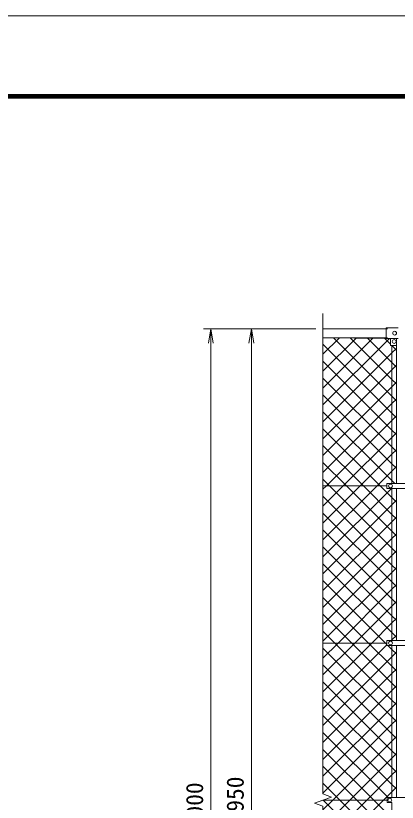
# Model space of a CAD drawing. Units: millimetres, scale not verified. Extents: x -6300 to 6300, y -4455 to 4455.
# Drawn here: x -534 to 1064, y 1160 to 4455 of the extents above; entities that cross this region are included whole.
import ezdxf
from ezdxf.enums import TextEntityAlignment as Align

# ---------------------------------------------------------------- set-up
doc = ezdxf.new("R2010")
doc.units = ezdxf.units.MM
doc.header["$LTSCALE"] = 30
for name, color, linetype, lineweight in [('0-1_D-TTL', 7, 'Continuous', 9), ('0-4_D-STR1', 1, 'Continuous', 18), ('0-5_D-STR3', 3, 'Continuous', 13), ('0-6_D-STR-DIM', 7, 'Continuous', 9), ('0-7_0', 7, 'Continuous', 9), ('0-B_D-STR2', 7, 'Continuous', 9)]:
    doc.layers.add(name, color=color, linetype=linetype, lineweight=lineweight)
doc.styles.add('ＭＳ ゴシック', font='')
doc.styles.get('ＭＳ ゴシック').set_extended_font_data('MS Gothic')

# ---------------------------------------------------------------- blocks, each defined once
blk = doc.blocks.new('_Open')
at = {"layer": '0-7_0'}
blk.add_line((-30, 5), (0, 0), dxfattribs=at)
blk.add_lwpolyline([(-30, -5), (0, 0), (-30, 0)], dxfattribs=at)

msp = doc.modelspace()

# ---------------------------------------------------------------- linework, layer by layer
at = {"layer": '0-1_D-TTL', "color": 2, "lineweight": 18}
msp.add_lwpolyline([(-6300, 4455), (6300, 4455), (6300, -4455), (-6300, -4455)], close=True, dxfattribs=at)
at = {"layer": '0-1_D-TTL'}
for points in [[(-5895, 4125), (5895, 4125), (5895, -4125), (-5895, -4125)], [(-5891.25, 4121.25), (5891.25, 4121.25), (5891.25, -4121.25), (-5891.25, -4121.25)], [(-5887.5, 4117.5), (5887.5, 4117.5), (5887.5, -4117.5), (-5887.5, -4117.5)], [(-5883.75, 4113.75), (5883.75, 4113.75), (5883.75, -4113.75), (-5883.75, -4113.75)], [(-5880, 4110), (5880, 4110), (5880, -4110), (-5880, -4110)]]:
    msp.add_lwpolyline(points, close=True, dxfattribs=at)
at = {"layer": '0-4_D-STR1'}
for p, q in [((1022.66, 3143.84), (752.66, 3143.84)), ((1022.66, 3105.84), (752.66, 3105.84))]:
    msp.add_line(p, q, dxfattribs=at)
at = {"layer": '0-5_D-STR3'}
for p, q in [((1017.66, 3146.84), (1066.88, 3146.84)), ((1017.66, 3102.84), (1017.66, 3146.84)), ((1017.66, 3102.84), (1067.86, 3102.84)), ((1035.66, 3102.84), (1035.66, 3073.84)), ((1060.66, 3102.84), (1060.66, 3073.84)), ((1059.66, 3072.84), (1036.66, 3072.84)), ((1041.16, 3072.84), (1041.16, 2495.14)), ((1060.16, 3072.97), (1060.16, 2495.14)), ((1020.16, 2484.84), (752.66, 2484.84)), ((1020.16, 2495.14), (1185.16, 2495.14)), ((1020.16, 2495.14), (1020.16, 2474.54)), ((1020.16, 2474.54), (1185.16, 2474.54)), ((1041.16, 2474.54), (1041.16, 1837.14)), ((1060.16, 2474.54), (1060.16, 1837.14)), ((1020.16, 1826.84), (752.66, 1826.84)), ((1020.16, 1837.14), (1185.16, 1837.14)), ((1020.16, 1837.14), (1020.16, 1816.54)), ((1020.16, 1816.54), (1185.16, 1816.54)), ((1041.16, 1816.54), (1041.16, 1179.14)), ((1060.16, 1816.54), (1060.16, 1179.14)), ((1020.16, 1168.84), (752.66, 1168.84)), ((1020.66, 1179.34), (1020.66, 1158.34)), ((1135.46, 1179.34), (1020.66, 1179.34))]:
    msp.add_line(p, q, dxfattribs=at)
for centre in [(1052.66, 3124.84), (1050.66, 3089.84), (1035.16, 2484.84), (1035.16, 1826.84), (1032.66, 1168.84)]:
    msp.add_circle(centre, 8, dxfattribs=at)
for centre, start, end in [((1036.66, 3073.84), 180, 270), ((1059.66, 3073.84), 270, 0)]:
    msp.add_arc(centre, 1, start, end, dxfattribs=at)
at = {"layer": '0-6_D-STR-DIM'}
for p, q in [((752.66, 1194.49), (752.66, 3206.84)), ((722.66, 3143.84), (252.66, 3143.84)), ((722.66, 3143.84), (422.66, 3143.84)), ((282.66, -796.16), (282.66, 3083.84)), ((452.66, -746.16), (452.66, 3083.84)), ((787.89, 1181.66), (752.66, 1194.49)), ((717.42, 1156.01), (787.89, 1181.66))]:
    msp.add_line(p, q, dxfattribs=at)
at = {"layer": '0-B_D-STR2'}
for p, q in [((752.66, 3036.51), (821.2, 3105.06)), ((752.66, 2965.8), (891.12, 3104.27)), ((752.66, 2895.09), (961.04, 3103.48)), ((752.66, 2824.38), (1031.11, 3102.84)), ((1041.16, 2860.67), (796.49, 3105.34)), ((1041.16, 2931.39), (868.01, 3104.53)), ((1041.16, 3002.1), (939.53, 3103.72)), ((1035.66, 3078.31), (1011.05, 3102.91)), ((1041.16, 2789.96), (752.66, 3078.46)), ((752.66, 2753.67), (1041.16, 3042.17)), ((1041.16, 3042.17), (1060.16, 3061.17)), ((1041.16, 2719.25), (752.66, 3007.75)), ((1060.16, 2983.1), (1041.16, 3002.1)), ((752.66, 2682.96), (1041.16, 2971.46)), ((1041.16, 2971.46), (1060.16, 2990.46)), ((1041.16, 2648.54), (752.66, 2937.04)), ((752.66, 2612.25), (1041.16, 2900.75)), ((1060.16, 2912.39), (1041.16, 2931.39)), ((1041.16, 2900.75), (1060.16, 2919.75)), ((1041.16, 2577.83), (752.66, 2866.33)), ((1060.16, 2841.67), (1041.16, 2860.67)), ((1041.16, 2830.04), (1060.16, 2849.04)), ((752.66, 2541.54), (1041.16, 2830.04)), ((1060.16, 2770.96), (1041.16, 2789.96)), ((1041.16, 2759.33), (1060.16, 2778.33)), ((766.67, 2484.84), (1041.16, 2759.33)), ((992.73, 2484.84), (752.66, 2724.91)), ((1060.16, 2700.25), (1041.16, 2719.25)), ((1041.16, 2688.62), (1060.16, 2707.62)), ((837.38, 2484.84), (1041.16, 2688.62)), ((922.02, 2484.84), (752.66, 2654.2)), ((1060.16, 2629.54), (1041.16, 2648.54)), ((1041.16, 2617.91), (1060.16, 2636.91)), ((908.09, 2484.84), (1041.16, 2617.91)), ((851.31, 2484.84), (752.66, 2583.49)), ((1060.16, 2558.83), (1041.16, 2577.83)), ((978.8, 2484.84), (1041.16, 2547.2)), ((1041.16, 2547.2), (1060.16, 2566.2)), ((780.6, 2484.84), (752.66, 2512.78)), ((752.66, 2470.83), (766.67, 2484.84)), ((752.66, 2400.12), (837.38, 2484.84)), ((752.66, 2329.41), (908.09, 2484.84)), ((752.66, 2258.7), (978.8, 2484.84)), ((752.66, 2187.99), (1039.21, 2474.54)), ((1041.16, 2224.28), (780.6, 2484.84)), ((1041.16, 2294.99), (851.31, 2484.84)), ((1041.16, 2365.7), (922.02, 2484.84)), ((1041.16, 2436.41), (992.73, 2484.84)), ((1059.81, 2495.14), (1060.16, 2495.49)), ((1041.16, 2153.57), (752.66, 2442.07)), ((752.66, 2117.28), (1041.16, 2405.78)), ((1060.16, 2417.41), (1041.16, 2436.41)), ((1041.16, 2405.78), (1060.16, 2424.78)), ((1041.16, 2082.86), (752.66, 2371.36)), ((1060.16, 2346.7), (1041.16, 2365.7)), ((1041.16, 2335.06), (1060.16, 2354.06)), ((752.66, 2046.56), (1041.16, 2335.06)), ((1041.16, 2012.15), (752.66, 2300.65)), ((1060.16, 2275.99), (1041.16, 2294.99)), ((1041.16, 2264.35), (1060.16, 2283.35)), ((752.66, 1975.85), (1041.16, 2264.35)), ((1041.16, 1941.44), (752.66, 2229.94)), ((1060.16, 2205.28), (1041.16, 2224.28)), ((1041.16, 2193.64), (1060.16, 2212.64)), ((752.66, 1905.14), (1041.16, 2193.64)), ((1041.16, 1870.73), (752.66, 2159.23)), ((1060.16, 2134.57), (1041.16, 2153.57)), ((752.66, 1834.43), (1041.16, 2122.93)), ((1041.16, 2122.93), (1060.16, 2141.93)), ((1060.16, 2063.86), (1041.16, 2082.86)), ((815.77, 1826.84), (1041.16, 2052.22)), ((1041.16, 2052.22), (1060.16, 2071.22)), ((943.62, 1826.84), (752.66, 2017.8)), ((1060.16, 1993.15), (1041.16, 2012.15)), ((886.48, 1826.84), (1041.16, 1981.51)), ((1041.16, 1981.51), (1060.16, 2000.51)), ((872.91, 1826.84), (752.66, 1947.09)), ((1060.16, 1922.44), (1041.16, 1941.44)), ((1041.16, 1910.8), (1060.16, 1929.8)), ((957.19, 1826.84), (1041.16, 1910.8)), ((802.2, 1826.84), (752.66, 1876.38)), ((1060.16, 1851.73), (1041.16, 1870.73)), ((752.66, 1763.72), (815.77, 1826.84)), ((752.66, 1693.01), (886.48, 1826.84)), ((752.66, 1622.3), (957.19, 1826.84)), ((752.66, 1551.59), (1020.16, 1819.09)), ((1041.16, 1587.88), (802.2, 1826.84)), ((1041.16, 1658.59), (872.91, 1826.84)), ((1041.16, 1729.3), (943.62, 1826.84)), ((1041.16, 1517.17), (752.66, 1805.67)), ((1041.16, 1769.38), (1060.16, 1788.38)), ((752.66, 1480.88), (1041.16, 1769.38)), ((1041.16, 1446.46), (752.66, 1734.96)), ((1060.16, 1710.3), (1041.16, 1729.3)), ((1041.16, 1698.67), (1060.16, 1717.67)), ((752.66, 1410.17), (1041.16, 1698.67)), ((1041.16, 1375.75), (752.66, 1664.25)), ((1060.16, 1639.59), (1041.16, 1658.59)), ((752.66, 1339.46), (1041.16, 1627.96)), ((1041.16, 1627.96), (1060.16, 1646.96)), ((1041.16, 1305.04), (752.66, 1593.54)), ((1060.16, 1568.88), (1041.16, 1587.88)), ((752.66, 1268.75), (1041.16, 1557.25)), ((1041.16, 1557.25), (1060.16, 1576.25)), ((1041.16, 1234.33), (752.66, 1522.83)), ((1060.16, 1498.17), (1041.16, 1517.17)), ((752.66, 1198.04), (1041.16, 1486.54)), ((1041.16, 1486.54), (1060.16, 1505.54)), ((1025.44, 1179.34), (752.66, 1452.12)), ((1060.16, 1427.46), (1041.16, 1446.46)), ((1041.16, 1415.83), (1060.16, 1434.83)), ((794.17, 1168.84), (1041.16, 1415.83)), ((965.22, 1168.84), (752.66, 1381.41)), ((1060.16, 1356.75), (1041.16, 1375.75)), ((1041.16, 1345.12), (1060.16, 1364.12)), ((864.88, 1168.84), (1041.16, 1345.12)), ((894.51, 1168.84), (752.66, 1310.7)), ((1060.16, 1286.04), (1041.16, 1305.04)), ((1041.16, 1274.4), (1060.16, 1293.4)), ((935.59, 1168.84), (1041.16, 1274.4)), ((823.8, 1168.84), (752.66, 1239.99)), ((1060.16, 1215.33), (1041.16, 1234.33)), ((1041.16, 1203.69), (1060.16, 1222.69)), ((1006.3, 1168.84), (1041.16, 1203.69)), ((752.66, 1127.33), (794.17, 1168.84)), ((752.66, 1056.62), (864.88, 1168.84)), ((752.66, 985.9), (935.59, 1168.84)), ((752.66, 915.19), (1006.3, 1168.84)), ((1041.16, 951.49), (823.8, 1168.84)), ((1041.16, 1022.2), (894.51, 1168.84)), ((1041.16, 1092.91), (965.22, 1168.84))]:
    msp.add_line(p, q, dxfattribs=at)
for points in [[(1041.16, 3072.84), (1035.66, 3072.84), (1035.66, 3102.84), (1017.66, 3102.84), (752.66, 3105.84), (752.66, 2484.84), (1020.16, 2484.84), (1020.16, 2495.14), (1041.16, 2495.14)], [(1060.16, 3072.84), (1041.16, 3072.84), (1041.16, 2495.14), (1060.16, 2495.14)], [(1041.16, 2474.54), (1020.16, 2474.54), (1020.16, 2484.84), (752.66, 2484.84), (752.66, 1826.84), (1020.16, 1826.84), (1020.16, 1837.14), (1041.16, 1837.14)], [(1060.16, 2474.54), (1041.16, 2474.54), (1041.16, 1837.14), (1060.16, 1837.14)], [(1041.16, 1816.54), (1020.16, 1816.54), (1020.16, 1826.84), (752.66, 1826.84), (752.66, 1194.49), (787.89, 1181.66), (752.66, 1168.84), (1020.66, 1168.84), (1020.66, 1179.34), (1041.16, 1179.34)], [(1060.16, 1816.54), (1041.16, 1816.54), (1041.16, 1179.34), (1060.16, 1179.34)], [(1041.16, 1158.34), (1020.66, 1158.34), (1020.66, 1168.84), (752.66, 1168.84), (717.42, 1156.01), (752.66, 1143.19), (752.66, 573.84), (1020.66, 573.84), (1020.66, 584.34), (1041.16, 584.34)]]:
    msp.add_lwpolyline(points, close=True, dxfattribs=at)
for points in [[(1060.16, 3053.81), (1041.16, 3072.81), (1041.12, 3072.84)], [(1053.14, 2495.14), (1041.16, 2507.12), (752.66, 2795.62)], [(1020.16, 1821.01), (1014.33, 1826.84), (752.66, 2088.51)], [(1038.2, 1837.14), (1041.16, 1840.09), (1060.16, 1859.09)], [(1060.16, 1781.01), (1041.16, 1800.01), (1024.63, 1816.54)], [(1060.16, 861.78), (1041.16, 880.78), (753.09, 1168.84), (752.98, 1168.96)]]:
    msp.add_lwpolyline(points, dxfattribs=at)

# ---------------------------------------------------------------- block references
at = {"layer": '0-6_D-STR-DIM', "xscale": 2, "yscale": 2, "rotation": 90}
for p in [(282.66, 3143.84), (452.66, 3143.84)]:
    msp.add_blockref('_Open', p, dxfattribs=at)

# ---------------------------------------------------------------- texts
at = {"layer": '0-6_D-STR-DIM', "style": 'ＭＳ ゴシック'}
for s, p in [('3950', (442.53, 1071.15)), ('4000', (272.53, 1046.71))]:
    msp.add_text(s, height=72.14, rotation=90, dxfattribs=at).set_placement(p, align=Align.BOTTOM_LEFT)

doc.saveas('drawing.dxf')
